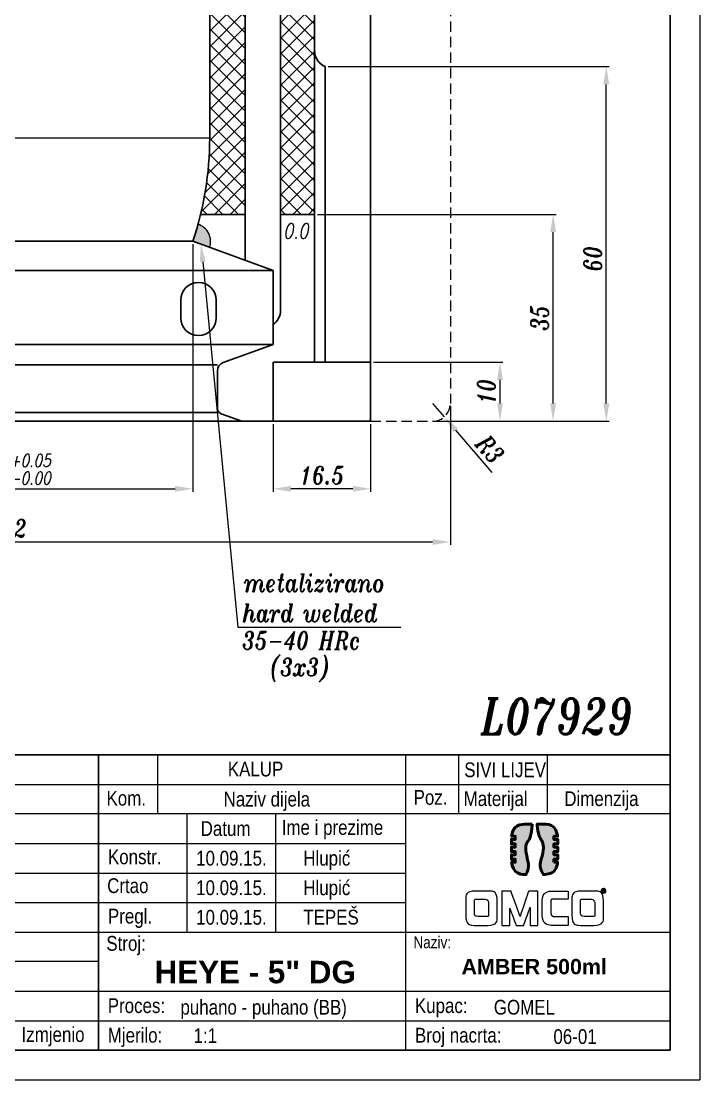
# Model space of a CAD drawing. Extents: x 11 to 1146, y -94 to 506.
# Drawn here: x 316.6 to 431.5, y -94.1 to 85 of the extents above; entities that cross this region are included whole.
import ezdxf
from ezdxf import colors
from ezdxf.entities.mleader import LeaderData, LeaderLine
from ezdxf.math import Vec2, Vec3

# ---------------------------------------------------------------- set-up
doc = ezdxf.new("R2010")
doc.units = 0
doc.header["$LTSCALE"] = 7
doc.header["$MEASUREMENT"] = 0
doc.linetypes.add('HIDDEN', pattern=[0.375, 0.25, -0.125])
doc.layers.get('0').update_dxf_attribs({"linetype": 'CONTINUOUS', "lineweight": 15})
for name, color, linetype, lineweight in [('2', 2, 'HIDDEN', 15), ('3', 3, 'CONTINUOUS', 30), ('4', 5, 'CONTINUOUS', 50), ('8', 252, 'CONTINUOUS', 15), ('ENGLISH', 252, 'CONTINUOUS', 18)]:
    doc.layers.add(name, color=color, linetype=linetype, lineweight=lineweight)
doc.styles.add('ITALICT', font='ITALICT.shx', dxfattribs={"width": 0.8, "height": 3})
doc.styles.get("Standard").update_dxf_attribs({"font": 'isocp.shx', "height": 3})
doc.styles.add('style2', font='swissc.ttf')
doc.dimstyles.get("Standard").update_dxf_attribs({"dimtxt": 3, "dimasz": 3, "dimexe": 0.5, "dimexo": 0.5, "dimgap": 0.8, "dimtad": 1, "dimdsep": 46, "dimtxsty": 'ITALICT', "dimcen": 0.09, "dimazin": 2, "dimtfac": 1, "dimtmove": 0, "dimatfit": 3, "dimfxl": 1, "dimtolj": 1, "dimtzin": 0, "dimarcsym": 0})

# ---------------------------------------------------------------- blocks, each defined once
blk = doc.blocks.new('*D32')
at = {"color": 0, "lineweight": -2, "transparency": 16777216}
for p, q in [((280.86, 47.27), (280.86, 5.38)), ((345.66, 47.27), (345.66, 5.38)), ((283.86, 5.88), (342.66, 5.88))]:
    blk.add_line(p, q, dxfattribs=at)
at = {"color": 0, "transparency": 16777216}
for points in [[(283.86, 6.38), (283.86, 5.38), (280.86, 5.88)], [(342.66, 6.38), (342.66, 5.38), (345.66, 5.88)]]:
    blk.add_solid(points, dxfattribs=at)
at = {"color": 0, "transparency": 16777216, "insert": (313.26, 9.16), "char_height": 3, "attachment_point": 5, "style": 'ITALICT'}
blk.add_mtext('\\A1;%%c64.8{}{\\H0.71x;\\C3;\\S+0.05^ -0.00;}', dxfattribs=at)
blk = doc.blocks.new('*D42')
at = {"color": 0, "lineweight": -2, "transparency": 16777216}
for p, q in [((368.58, 77.32), (416.16, 77.32)), ((415.66, 20.32), (415.66, 74.32)), ((386.76, 17.32), (416.16, 17.32))]:
    blk.add_line(p, q, dxfattribs=at)
at = {"color": 0, "transparency": 16777216}
for points in [[(415.16, 74.32), (416.16, 74.32), (415.66, 77.32)], [(415.16, 20.32), (416.16, 20.32), (415.66, 17.32)]]:
    blk.add_solid(points, dxfattribs=at)
at = {"color": 0, "transparency": 16777216, "insert": (413.36, 44.82), "char_height": 3, "attachment_point": 5, "rotation": 90, "style": 'ITALICT'}
blk.add_mtext('\\A1;60', dxfattribs=at)
blk = doc.blocks.new('*D57')
at = {"color": 0, "lineweight": -2, "transparency": 16777216}
for p, q in [((237.26, 19.82), (237.26, -3.62)), ((389.26, 19.82), (389.26, -3.62)), ((240.26, -3.12), (386.26, -3.12))]:
    blk.add_line(p, q, dxfattribs=at)
at = {"color": 0, "transparency": 16777216}
for points in [[(240.26, -2.62), (240.26, -3.62), (237.26, -3.12)], [(386.26, -2.62), (386.26, -3.62), (389.26, -3.12)]]:
    blk.add_solid(points, dxfattribs=at)
at = {"color": 0, "transparency": 16777216, "insert": (313.26, -0.82), "char_height": 3, "attachment_point": 5, "style": 'ITALICT'}
blk.add_mtext('\\A1;%%c152', dxfattribs=at)
blk = doc.blocks.new('*D83')
at = {"color": 0, "lineweight": -2, "transparency": 16777216}
for p, q in [((366.76, 52.32), (407.16, 52.32)), ((406.66, 20.32), (406.66, 49.32)), ((386.76, 17.32), (407.16, 17.32))]:
    blk.add_line(p, q, dxfattribs=at)
at = {"color": 0, "transparency": 16777216}
for points in [[(406.16, 49.32), (407.16, 49.32), (406.66, 52.32)], [(406.16, 20.32), (407.16, 20.32), (406.66, 17.32)]]:
    blk.add_solid(points, dxfattribs=at)
at = {"color": 0, "transparency": 16777216, "insert": (404.36, 34.82), "char_height": 3, "attachment_point": 5, "rotation": 90, "style": 'ITALICT'}
blk.add_mtext('\\A1;35', dxfattribs=at)
blk = doc.blocks.new('*D84')
at = {"color": 0, "lineweight": -2, "transparency": 16777216}
for p, q in [((386.26, 20.32), (388.22, 18.05)), ((396.32, 8.66), (390.18, 15.78))]:
    blk.add_line(p, q, dxfattribs=at)
at = {"color": 0, "transparency": 16777216}
blk.add_solid([(390.56, 16.1), (389.8, 15.45), (388.22, 18.05)], dxfattribs=at)
at = {"color": 0, "transparency": 16777216, "insert": (395.97, 12.59), "char_height": 3, "attachment_point": 5, "rotation": 310.8206, "style": 'ITALICT'}
blk.add_mtext('\\A1;R3', dxfattribs=at)
blk = doc.blocks.new('*D85')
at = {"color": 0, "lineweight": -2, "transparency": 16777216}
for p, q in [((359.26, 16.82), (359.26, 5.38)), ((375.76, 16.82), (375.76, 5.38)), ((372.76, 5.88), (362.26, 5.88))]:
    blk.add_line(p, q, dxfattribs=at)
at = {"color": 0, "transparency": 16777216}
for points in [[(362.26, 6.38), (362.26, 5.38), (359.26, 5.88)], [(372.76, 6.38), (372.76, 5.38), (375.76, 5.88)]]:
    blk.add_solid(points, dxfattribs=at)
at = {"color": 0, "transparency": 16777216, "insert": (367.51, 8.18), "char_height": 3, "attachment_point": 5, "style": 'ITALICT'}
blk.add_mtext('\\A1;16.5', dxfattribs=at)
blk = doc.blocks.new('*D86')
at = {"color": 0, "lineweight": -2, "transparency": 16777216}
for p, q in [((376.26, 27.32), (398.16, 27.32)), ((397.66, 24.32), (397.66, 20.32)), ((386.76, 17.32), (398.16, 17.32))]:
    blk.add_line(p, q, dxfattribs=at)
at = {"color": 0, "transparency": 16777216}
for points in [[(397.16, 24.32), (398.16, 24.32), (397.66, 27.32)], [(397.16, 20.32), (398.16, 20.32), (397.66, 17.32)]]:
    blk.add_solid(points, dxfattribs=at)
at = {"color": 0, "transparency": 16777216, "insert": (395.36, 22.32), "char_height": 3, "attachment_point": 5, "rotation": 90, "style": 'ITALICT'}
blk.add_mtext('\\A1;10', dxfattribs=at)

msp = doc.modelspace()

# ---------------------------------------------------------------- hatches: boundary and pattern name
h = msp.add_hatch(color=256)
h.dxf.hatch_style = 1
h.paths.add_polyline_path([(279.9819, 50.6381, 0.42993809), (278.037, 46.7422), (280.8561, 47.7683, -0.01360103)])
h.paths.add_polyline_path([(346.5302, 50.6381, -0.01360103), (345.6561, 47.7683), (348.4752, 46.7422, 0.42993809)])
at = {"layer": '4'}
h = msp.add_hatch(color=142, dxfattribs=at)
edge = h.paths.add_edge_path()
edge.add_spline(control_points=[(399.6271, -57.3266), (399.6271, -57.3266), (399.6271, -57.3266), (399.6271, -57.3266), (399.6271, -57.3266), (399.8498, -59.2961), (401.5897, -59.3975), (401.8468, -59.3975), (401.8468, -59.3975), (401.8468, -59.3975), (402.0398, -59.3975), (402.0398, -59.3975), (402.0398, -59.3975), (402.9534, -58.0838), (402.0332, -56.1691), (402.0332, -54.8003), (402.0332, -54.8003), (402.0332, -53.7254), (402.9796, -53.4377), (403.0833, -50.8583), (403.0833, -50.8583), (401.9914, -50.8583), (401.9914, -50.8583), (401.9914, -50.8583), (400.1482, -50.8583), (399.728, -52.28), (399.632, -52.9292)], knot_values=[0.8095238, 0.8095238, 0.8095238, 0.8095238, 0.80952381, 0.80952381, 0.80952381, 0.80952381, 0.85714286, 0.85714286, 0.85714286, 0.85714286, 0.9047619, 0.9047619, 0.9047619, 0.90476191, 0.95238095, 0.95238095, 0.95238095, 0.95238095, 1, 1, 1, 1.04761905, 1.04761905, 1.04761905, 1.04761905, 1.0952381, 1.0952381, 1.0952381, 1.0952381], degree=3, periodic=0)
edge.add_spline(control_points=[(399.632, -52.9292), (399.632, -52.9292), (400.257, -52.9292), (400.257, -52.9292)], knot_values=[0.0952381, 0.0952381, 0.0952381, 0.0952381, 0.14285714, 0.14285714, 0.14285714, 0.14285714], degree=3, periodic=0)
edge.add_spline(control_points=[(400.257, -52.9292), (400.257, -52.9292), (400.257, -52.9292), (400.257, -52.9292), (400.257, -52.9292), (400.257, -52.9292), (400.257, -53.4522), (400.257, -53.4522)], knot_values=[0.14285714, 0.14285714, 0.14285714, 0.14285714, 0.14285714, 0.14285714, 0.14285714, 0.14285714, 0.19047619, 0.19047619, 0.19047619, 0.19047619], degree=3, periodic=0)
edge.add_spline(control_points=[(400.257, -53.4522), (400.257, -53.4522), (400.257, -53.4522), (400.257, -53.4522), (400.257, -53.4522), (400.257, -53.4522), (399.6033, -53.4522), (399.6033, -53.4522)], knot_values=[0.19047619, 0.19047619, 0.19047619, 0.19047619, 0.19047619, 0.19047619, 0.19047619, 0.19047619, 0.23809523, 0.23809523, 0.23809523, 0.23809523], degree=3, periodic=0)
edge.add_spline(control_points=[(399.6033, -53.4522), (399.6033, -53.4522), (399.6033, -53.4522), (399.6033, -53.4522), (399.6033, -53.4522), (399.6033, -53.4522), (399.6033, -54.2207), (399.6033, -54.2207)], knot_values=[0.23809523, 0.23809523, 0.23809523, 0.23809523, 0.23809524, 0.23809524, 0.23809524, 0.23809524, 0.28571428, 0.28571428, 0.28571428, 0.28571428], degree=3, periodic=0)
edge.add_spline(control_points=[(399.6033, -54.2207), (399.6033, -54.2207), (399.6033, -54.2207), (399.6033, -54.2207), (399.6033, -54.2207), (399.6033, -54.2207), (400.257, -54.2207), (400.257, -54.2207)], knot_values=[0.28571428, 0.28571428, 0.28571428, 0.28571428, 0.28571429, 0.28571429, 0.28571429, 0.28571429, 0.33333333, 0.33333333, 0.33333333, 0.33333333], degree=3, periodic=0)
edge.add_spline(control_points=[(400.257, -54.2207), (400.257, -54.2207), (400.257, -54.2207), (400.257, -54.2207), (400.257, -54.2207), (400.257, -54.2207), (400.257, -54.7436), (400.257, -54.7436)], knot_values=[0.33333333, 0.33333333, 0.33333333, 0.33333333, 0.33333333, 0.33333333, 0.33333333, 0.33333333, 0.38095238, 0.38095238, 0.38095238, 0.38095238], degree=3, periodic=0)
edge.add_spline(control_points=[(400.257, -54.7436), (400.257, -54.7436), (400.257, -54.7436), (400.257, -54.7436), (400.257, -54.7436), (400.257, -54.7436), (399.6033, -54.7436), (399.6033, -54.7436)], knot_values=[0.38095238, 0.38095238, 0.38095238, 0.38095238, 0.38095238, 0.38095238, 0.38095238, 0.38095238, 0.42857143, 0.42857143, 0.42857143, 0.42857143], degree=3, periodic=0)
edge.add_spline(control_points=[(399.6033, -54.7436), (399.6033, -54.7436), (399.6033, -54.7436), (399.6033, -54.7436), (399.6033, -54.7436), (399.6033, -54.7436), (399.6033, -55.5121), (399.6033, -55.5121)], knot_values=[0.42857143, 0.42857143, 0.42857143, 0.42857143, 0.42857143, 0.42857143, 0.42857143, 0.42857143, 0.47619047, 0.47619047, 0.47619047, 0.47619047], degree=3, periodic=0)
edge.add_spline(control_points=[(399.6033, -55.5121), (399.6033, -55.5121), (399.6033, -55.5121), (399.6033, -55.5121), (399.6033, -55.5121), (399.6033, -55.5121), (400.257, -55.5121), (400.257, -55.5121)], knot_values=[0.47619047, 0.47619047, 0.47619047, 0.47619047, 0.47619048, 0.47619048, 0.47619048, 0.47619048, 0.52380952, 0.52380952, 0.52380952, 0.52380952], degree=3, periodic=0)
edge.add_spline(control_points=[(400.257, -55.5121), (400.257, -55.5121), (400.257, -55.5121), (400.257, -55.5121), (400.257, -55.5121), (400.257, -55.5121), (400.257, -56.0351), (400.257, -56.0351)], knot_values=[0.52380952, 0.52380952, 0.52380952, 0.52380952, 0.52380952, 0.52380952, 0.52380952, 0.52380952, 0.57142857, 0.57142857, 0.57142857, 0.57142857], degree=3, periodic=0)
edge.add_spline(control_points=[(400.257, -56.0351), (400.257, -56.0351), (400.257, -56.0351), (400.257, -56.0351), (400.257, -56.0351), (400.257, -56.0351), (399.6033, -56.0351), (399.6033, -56.0351)], knot_values=[0.57142857, 0.57142857, 0.57142857, 0.57142857, 0.57142857, 0.57142857, 0.57142857, 0.57142857, 0.61904761, 0.61904761, 0.61904761, 0.61904761], degree=3, periodic=0)
edge.add_spline(control_points=[(399.6033, -56.0351), (399.6033, -56.0351), (399.6033, -56.0351), (399.6033, -56.0351), (399.6033, -56.0351), (399.6033, -56.0351), (399.6033, -56.8036), (399.6033, -56.8036)], knot_values=[0.61904761, 0.61904761, 0.61904761, 0.61904761, 0.61904762, 0.61904762, 0.61904762, 0.61904762, 0.66666666, 0.66666666, 0.66666666, 0.66666666], degree=3, periodic=0)
edge.add_spline(control_points=[(399.6033, -56.8036), (399.6033, -56.8036), (399.6033, -56.8036), (399.6033, -56.8036), (399.6033, -56.8036), (399.6033, -56.8036), (400.257, -56.8036), (400.257, -56.8036)], knot_values=[0.66666666, 0.66666666, 0.66666666, 0.66666666, 0.66666667, 0.66666667, 0.66666667, 0.66666667, 0.71428571, 0.71428571, 0.71428571, 0.71428571], degree=3, periodic=0)
edge.add_spline(control_points=[(400.257, -56.8036), (400.257, -56.8036), (400.257, -56.8036), (400.257, -56.8036), (400.257, -56.8036), (400.257, -56.8036), (400.257, -57.3266), (400.257, -57.3266)], knot_values=[0.71428571, 0.71428571, 0.71428571, 0.71428571, 0.71428571, 0.71428571, 0.71428571, 0.71428572, 0.76190476, 0.76190476, 0.76190476, 0.76190476], degree=3, periodic=0)
edge.add_spline(control_points=[(400.257, -57.3266), (400.257, -57.3266), (400.257, -57.3266), (400.257, -57.3266), (400.257, -57.3266), (400.257, -57.3266), (399.6271, -57.3266), (399.6271, -57.3266)], knot_values=[0.76190476, 0.76190476, 0.76190476, 0.76190476, 0.76190476, 0.76190476, 0.76190476, 0.76190476, 0.8095238, 0.8095238, 0.8095238, 0.8095238], degree=3, periodic=0)
h = msp.add_hatch(color=253, dxfattribs=at)
edge = h.paths.add_edge_path()
edge.add_spline(control_points=[(406.7946, -55.5121), (406.7946, -55.5121), (406.7946, -55.5121), (406.7946, -55.5121), (406.7946, -55.5121), (406.7946, -55.5121), (407.4483, -55.5121), (407.4483, -55.5121)], knot_values=[0.23809524, 0.23809524, 0.23809524, 0.23809524, 0.23809524, 0.23809524, 0.23809524, 0.23809524, 0.28571428, 0.28571428, 0.28571428, 0.28571428], degree=3, periodic=0)
edge.add_spline(control_points=[(407.4483, -55.5121), (407.4483, -55.5121), (407.4483, -55.5121), (407.4483, -55.5121), (407.4483, -55.5121), (407.4483, -55.5121), (407.4483, -54.7436), (407.4483, -54.7436)], knot_values=[0.28571428, 0.28571428, 0.28571428, 0.28571428, 0.28571429, 0.28571429, 0.28571429, 0.28571429, 0.33333333, 0.33333333, 0.33333333, 0.33333333], degree=3, periodic=0)
edge.add_spline(control_points=[(407.4483, -54.7436), (407.4483, -54.7436), (407.4483, -54.7436), (407.4483, -54.7436), (407.4483, -54.7436), (407.4483, -54.7436), (406.7946, -54.7436), (406.7946, -54.7436)], knot_values=[0.33333333, 0.33333333, 0.33333333, 0.33333333, 0.33333333, 0.33333333, 0.33333333, 0.33333333, 0.38095237, 0.38095237, 0.38095237, 0.38095237], degree=3, periodic=0)
edge.add_spline(control_points=[(406.7946, -54.7436), (406.7946, -54.7436), (406.7946, -54.7436), (406.7946, -54.7436), (406.7946, -54.7436), (406.7946, -54.7436), (406.7946, -54.2207), (406.7946, -54.2207)], knot_values=[0.38095237, 0.38095237, 0.38095237, 0.38095237, 0.38095238, 0.38095238, 0.38095238, 0.38095238, 0.42857143, 0.42857143, 0.42857143, 0.42857143], degree=3, periodic=0)
edge.add_spline(control_points=[(406.7946, -54.2207), (406.7946, -54.2207), (406.7946, -54.2207), (406.7946, -54.2207), (406.7946, -54.2207), (406.7946, -54.2207), (407.4483, -54.2207), (407.4483, -54.2207)], knot_values=[0.42857143, 0.42857143, 0.42857143, 0.42857143, 0.42857143, 0.42857143, 0.42857143, 0.42857143, 0.47619047, 0.47619047, 0.47619047, 0.47619047], degree=3, periodic=0)
edge.add_spline(control_points=[(407.4483, -54.2207), (407.4483, -54.2207), (407.4483, -54.2207), (407.4483, -54.2207), (407.4483, -54.2207), (407.4483, -54.2207), (407.4483, -53.4522), (407.4483, -53.4522)], knot_values=[0.47619047, 0.47619047, 0.47619047, 0.47619047, 0.47619048, 0.47619048, 0.47619048, 0.47619048, 0.52380952, 0.52380952, 0.52380952, 0.52380952], degree=3, periodic=0)
edge.add_spline(control_points=[(407.4483, -53.4522), (407.4483, -53.4522), (407.4483, -53.4522), (407.4483, -53.4522), (407.4483, -53.4522), (407.4483, -53.4522), (406.7946, -53.4522), (406.7946, -53.4522)], knot_values=[0.52380952, 0.52380952, 0.52380952, 0.52380952, 0.52380952, 0.52380952, 0.52380952, 0.52380952, 0.57142857, 0.57142857, 0.57142857, 0.57142857], degree=3, periodic=0)
edge.add_spline(control_points=[(406.7946, -53.4522), (406.7946, -53.4522), (406.7946, -53.4522), (406.7946, -53.4522), (406.7946, -53.4522), (406.7946, -53.4522), (406.7946, -52.9292), (406.7946, -52.9292)], knot_values=[0.57142857, 0.57142857, 0.57142857, 0.57142857, 0.57142857, 0.57142857, 0.57142857, 0.57142857, 0.61904761, 0.61904761, 0.61904761, 0.61904761], degree=3, periodic=0)
edge.add_spline(control_points=[(406.7946, -52.9292), (406.7946, -52.9292), (406.7946, -52.9292), (406.7946, -52.9292), (406.7946, -52.9292), (406.7946, -52.9292), (407.4226, -52.9292), (407.4226, -52.9292)], knot_values=[0.61904761, 0.61904761, 0.61904761, 0.61904761, 0.61904762, 0.61904762, 0.61904762, 0.61904762, 0.66666666, 0.66666666, 0.66666666, 0.66666666], degree=3, periodic=0)
edge.add_spline(control_points=[(407.4226, -52.9292), (407.4226, -52.9292), (407.4226, -52.9292), (407.4226, -52.9292), (407.4226, -52.9292), (407.1927, -50.9726), (405.4614, -50.8583), (405.2048, -50.8583), (405.2048, -50.8583), (405.2048, -50.8583), (403.968, -50.8583), (403.968, -50.8583)], knot_values=[0.66666666, 0.66666666, 0.66666666, 0.66666666, 0.66666667, 0.66666667, 0.66666667, 0.66666667, 0.71428571, 0.71428571, 0.71428571, 0.71428572, 0.76190476, 0.76190476, 0.76190476, 0.76190476], degree=3, periodic=0)
edge.add_spline(control_points=[(403.968, -50.8583), (403.968, -50.8583), (403.968, -50.8583), (403.968, -50.8583), (403.968, -50.8583), (404.0718, -53.4377), (405.0187, -53.7254), (405.0187, -54.8003), (405.0187, -54.8003), (405.0187, -56.1691), (404.0982, -58.0838), (405.0118, -59.3975), (405.0118, -59.3975), (405.0118, -59.3975), (405.0745, -59.3975), (405.0745, -59.3975), (405.0745, -59.3975), (406.9177, -59.3975), (407.3294, -57.9758), (407.4214, -57.3266)], knot_values=[0.76190476, 0.76190476, 0.76190476, 0.76190476, 0.76190476, 0.76190476, 0.76190476, 0.76190476, 0.80952381, 0.80952381, 0.80952381, 0.80952381, 0.85714286, 0.85714286, 0.85714286, 0.85714286, 0.9047619, 0.9047619, 0.9047619, 0.90476191, 0.95238095, 0.95238095, 0.95238095, 0.95238095], degree=3, periodic=0)
edge.add_spline(control_points=[(407.4214, -57.3266), (407.4214, -57.3266), (406.7946, -57.3266), (406.7946, -57.3266), (406.7946, -57.3266), (406.7946, -56.8036), (406.7946, -56.8036)], knot_values=[0.95238095, 0.95238095, 0.95238095, 0.95238095, 1, 1, 1, 1.04761905, 1.04761905, 1.04761905, 1.04761905], degree=3, periodic=0)
edge.add_spline(control_points=[(406.7946, -56.8036), (406.7946, -56.8036), (406.7946, -56.8036), (406.7946, -56.8036), (406.7946, -56.8036), (406.7946, -56.8036), (407.4483, -56.8036), (407.4483, -56.8036)], knot_values=[0.04761905, 0.04761905, 0.04761905, 0.04761905, 0.04761905, 0.04761905, 0.04761905, 0.04761905, 0.09523809, 0.09523809, 0.09523809, 0.09523809], degree=3, periodic=0)
edge.add_spline(control_points=[(407.4483, -56.8036), (407.4483, -56.8036), (407.4483, -56.8036), (407.4483, -56.8036), (407.4483, -56.8036), (407.4483, -56.8036), (407.4483, -56.0351), (407.4483, -56.0351)], knot_values=[0.09523809, 0.09523809, 0.09523809, 0.09523809, 0.0952381, 0.0952381, 0.0952381, 0.0952381, 0.14285714, 0.14285714, 0.14285714, 0.14285714], degree=3, periodic=0)
edge.add_spline(control_points=[(407.4483, -56.0351), (407.4483, -56.0351), (407.4483, -56.0351), (407.4483, -56.0351), (407.4483, -56.0351), (407.4483, -56.0351), (406.7946, -56.0351), (406.7946, -56.0351)], knot_values=[0.14285714, 0.14285714, 0.14285714, 0.14285714, 0.14285714, 0.14285714, 0.14285714, 0.14285714, 0.19047619, 0.19047619, 0.19047619, 0.19047619], degree=3, periodic=0)
edge.add_spline(control_points=[(406.7946, -56.0351), (406.7946, -56.0351), (406.7946, -56.0351), (406.7946, -56.0351), (406.7946, -56.0351), (406.7946, -56.0351), (406.7946, -55.5121), (406.7946, -55.5121)], knot_values=[0.19047619, 0.19047619, 0.19047619, 0.19047619, 0.19047619, 0.19047619, 0.19047619, 0.19047619, 0.23809524, 0.23809524, 0.23809524, 0.23809524], degree=3, periodic=0)
at = {"layer": '8'}
h = msp.add_hatch(dxfattribs=at)
h.set_pattern_fill('ANSI37', color=256, scale=15)
h.paths.add_polyline_path([(334.6114, 254.4683), (328.5733, 254.4683), (333.5061, 210.7683, 0.11547977), (335.0363, 206.4744), (344.2837, 192.1194, -0.14405552), (348.5061, 177.7683), (348.5061, 65.2683, -0.05932292), (346.9642, 52.3183), (354.5061, 52.3183), (354.5061, 177.7683, 0.14405552), (349.3277, 195.3688), (340.0803, 209.7237, -0.11547977), (339.4682, 211.4413)])
h.paths.add_polyline_path([(366.2561, 254.4683), (340.6495, 254.4683), (345.3778, 212.5795), (354.3717, 198.6181, -0.14405552), (360.5061, 177.7683), (360.5061, 52.3183), (366.2561, 52.3183)])
h.paths.add_polyline_path([(353.714, 128.1071), (353.714, 138.2143), (349.964, 138.2143), (349.964, 128.1071)], flags=24)
h.paths.add_polyline_path([(351.6928, 138.0666), (351.6928, 145.4083), (349.0678, 145.4083), (349.0678, 138.0666)], flags=24)
h.paths.add_polyline_path([(363.5076, 138.0666), (363.5076, 145.4083), (360.8826, 145.4083), (360.8826, 138.0666)], flags=24)
h.paths.add_polyline_path([(365.2672, 127.7311), (365.2672, 137.8382), (361.5172, 137.8382), (361.5172, 127.7311)], flags=24)

# ---------------------------------------------------------------- linework, layer by layer
for p, q in [((431.4997, 506.465), (431.4997, -94.1371)), ((339.6579, -39.1371), (339.6579, -49.1371)), ((381.6579, -39.1371), (381.6579, -89.1371)), ((390.6579, -39.1371), (390.6579, -49.1371)), ((405.6579, -39.1371), (405.6579, -49.1371)), ((212.8161, -44.1371), (426.4997, -44.1371)), ((426.4997, -49.1371), (212.8161, -49.1371)), ((344.6579, -49.1371), (344.6579, -69.1371)), ((359.6579, -49.1371), (359.6579, -69.1371)), ((212.8161, -54.1371), (381.6579, -54.1371)), ((212.8161, -59.1371), (381.6579, -59.1371)), ((212.8161, -64.1371), (381.6579, -64.1371)), ((212.8161, -69.1371), (426.4997, -69.1371)), ((329.6579, -74.1371), (212.8161, -74.1371)), ((212.8161, -79.1371), (426.4997, -79.1371)), ((212.8161, -84.1371), (426.4997, -84.1371)), ((11.4997, -94.1371), (431.4997, -94.1371))]:
    msp.add_line(p, q)
msp.add_arc((345.6561, 47.7683), 3, 339.99998, 73.058825)
for points, knots in [([(395.5926, -67.9977), (395.5926, -67.9977), (393.395, -67.9977), (393.395, -67.9977), (393.395, -67.9977), (393.2078, -67.9977), (391.8675, -67.9191), (391.8675, -66.2929), (391.8675, -66.2929), (391.8675, -66.2929), (391.8675, -63.8095), (391.8675, -63.8095), (391.8675, -63.8095), (391.8675, -63.8095), (391.8675, -62.1834), (393.4934, -62.1834), (393.4934, -62.1834), (393.4934, -62.1834), (395.6813, -62.1834), (395.6813, -62.1834), (395.6813, -62.1834), (395.8685, -62.1834), (397.2088, -62.2722), (397.2088, -63.8982), (397.2088, -63.8982), (397.2088, -63.8982), (397.2088, -66.3717), (397.2088, -66.3717), (397.2088, -66.3717), (397.2088, -66.3717), (397.2187, -67.9977), (395.5926, -67.9977)], [0, 0, 0, 0, 0.125, 0.125, 0.125, 0.1875, 0.25, 0.25, 0.25, 0.3125, 0.375, 0.375, 0.375, 0.4375, 0.5, 0.5, 0.5, 0.5625, 0.625, 0.625, 0.625, 0.6875, 0.75, 0.75, 0.75, 0.8125, 0.875, 0.875, 0.875, 0.9375, 1, 1, 1, 1]), ([(402.7472, -67.9977), (402.7472, -67.9977), (402.7472, -64.9526), (402.7472, -64.9526), (402.7472, -64.9526), (402.7472, -64.9526), (401.6829, -67.9977), (401.6829, -67.9977), (401.6829, -67.9977), (401.6829, -67.9977), (400.4017, -67.9977), (400.4017, -67.9977), (400.4017, -67.9977), (400.4017, -67.9977), (399.3178, -65.0904), (399.3178, -65.0904), (399.3178, -65.0904), (399.3178, -65.0904), (399.3178, -67.9977), (399.3178, -67.9977), (399.3178, -67.9977), (399.3178, -67.9977), (397.9478, -67.9977), (397.9478, -67.9977), (397.9478, -67.9977), (397.9478, -67.9977), (397.9478, -62.1834), (397.9478, -62.1834), (397.9478, -62.1834), (397.9478, -62.1834), (399.5344, -62.1834), (399.5344, -62.1834), (399.5344, -62.1834), (399.5344, -62.1834), (401.0619, -66.4704), (401.0619, -66.4704), (401.0619, -66.4704), (401.0619, -66.4704), (402.5205, -62.1834), (402.5205, -62.1834), (402.5205, -62.1834), (402.5205, -62.1834), (404.0778, -62.1834), (404.0778, -62.1834), (404.0778, -62.1834), (404.0778, -62.1834), (404.0778, -67.9977), (404.0778, -67.9977), (404.0778, -67.9977), (404.0778, -67.9977), (402.7472, -67.9977), (402.7472, -67.9977)], [0, 0, 0, 0, 0.07692308, 0.07692308, 0.07692308, 0.11538462, 0.15384615, 0.15384615, 0.15384615, 0.19230769, 0.23076923, 0.23076923, 0.23076923, 0.26923077, 0.30769231, 0.30769231, 0.30769231, 0.34615385, 0.38461538, 0.38461538, 0.38461538, 0.42307692, 0.46153846, 0.46153846, 0.46153846, 0.5, 0.53846154, 0.53846154, 0.53846154, 0.57692308, 0.61538462, 0.61538462, 0.61538462, 0.65384615, 0.69230769, 0.69230769, 0.69230769, 0.73076923, 0.76923077, 0.76923077, 0.76923077, 0.80769231, 0.84615385, 0.84615385, 0.84615385, 0.88461538, 0.92307692, 0.92307692, 0.92307692, 0.96153846, 1, 1, 1, 1]), ([(409.2024, -66.5197), (409.2024, -66.5197), (406.8665, -66.5197), (406.8665, -66.5197), (406.8665, -66.5197), (406.2948, -66.5197), (406.2948, -65.8592), (406.2948, -65.8592), (406.2948, -65.8592), (406.2948, -65.8592), (406.2948, -63.7602), (406.2948, -63.7602), (406.2948, -63.7602), (406.2948, -63.573), (406.4822, -63.5632), (406.4822, -63.5632), (406.4822, -63.5632), (406.4822, -63.5632), (409.2024, -63.5632), (409.2024, -63.5632), (409.2024, -63.5632), (409.2024, -63.5632), (409.2024, -62.1834), (409.2024, -62.1834), (409.2024, -62.1834), (409.2024, -62.1834), (406.4429, -62.1834), (406.4429, -62.1834), (406.4429, -62.1834), (404.8168, -62.1834), (404.8168, -63.8095), (404.8168, -63.8095), (404.8168, -63.8095), (404.8168, -63.8095), (404.8168, -66.2929), (404.8168, -66.2929), (404.8168, -66.2929), (404.8168, -67.9191), (406.157, -67.9977), (406.3442, -67.9977), (406.3442, -67.9977), (406.3442, -67.9977), (409.2024, -67.9977), (409.2024, -67.9977), (409.2024, -67.9977), (409.2024, -67.9977), (409.2024, -66.5197), (409.2024, -66.5197)], [0, 0, 0, 0, 0.08333333, 0.08333333, 0.08333333, 0.125, 0.16666667, 0.16666667, 0.16666667, 0.20833333, 0.25, 0.25, 0.25, 0.29166667, 0.33333333, 0.33333333, 0.33333333, 0.375, 0.41666667, 0.41666667, 0.41666667, 0.45833333, 0.5, 0.5, 0.5, 0.54166667, 0.58333333, 0.58333333, 0.58333333, 0.625, 0.66666667, 0.66666667, 0.66666667, 0.70833333, 0.75, 0.75, 0.75, 0.79166667, 0.83333333, 0.83333333, 0.83333333, 0.875, 0.91666667, 0.91666667, 0.91666667, 0.95833333, 1, 1, 1, 1]), ([(413.5678, -67.9977), (413.5678, -67.9977), (411.3702, -67.9977), (411.3702, -67.9977), (411.3702, -67.9977), (411.183, -67.9977), (409.8429, -67.9191), (409.8429, -66.2929), (409.8429, -66.2929), (409.8429, -66.2929), (409.843, -63.8095), (409.843, -63.8095), (409.843, -63.8095), (409.843, -63.8095), (409.8429, -62.1834), (411.4688, -62.1834), (411.4688, -62.1834), (411.4688, -62.1834), (413.6567, -62.1834), (413.6567, -62.1834), (413.6567, -62.1834), (413.8438, -62.1834), (415.1841, -62.2722), (415.1841, -63.8982), (415.1841, -63.8982), (415.1841, -63.8982), (415.1841, -66.3717), (415.1841, -66.3717), (415.1841, -66.3717), (415.1841, -66.3717), (415.1939, -67.9977), (413.5678, -67.9977)], [0, 0, 0, 0, 0.125, 0.125, 0.125, 0.1875, 0.25, 0.25, 0.25, 0.3125, 0.375, 0.375, 0.375, 0.4375, 0.5, 0.5, 0.5, 0.5625, 0.625, 0.625, 0.625, 0.6875, 0.75, 0.75, 0.75, 0.8125, 0.875, 0.875, 0.875, 0.9375, 1, 1, 1, 1]), ([(415.2073, -62.5524), (414.9908, -62.5524), (414.8151, -62.3765), (414.8151, -62.1602), (414.8151, -62.1602), (414.8151, -61.9438), (414.9908, -61.768), (415.2073, -61.768), (415.2073, -61.768), (415.4238, -61.768), (415.5996, -61.9438), (415.5996, -62.1602), (415.5996, -62.1602), (415.5996, -62.3765), (415.4238, -62.5524), (415.2073, -62.5524)], [0, 0, 0, 0, 0.25, 0.25, 0.25, 0.375, 0.5, 0.5, 0.5, 0.625, 0.75, 0.75, 0.75, 0.875, 1, 1, 1, 1]), ([(415.2073, -61.8544), (415.0396, -61.8544), (414.9016, -61.9924), (414.9016, -62.1602), (414.9016, -62.1602), (414.9016, -62.3279), (415.0396, -62.4657), (415.2073, -62.4657), (415.2073, -62.4657), (415.3751, -62.4657), (415.5131, -62.3279), (415.5131, -62.1602), (415.5131, -62.1602), (415.5131, -61.9924), (415.3751, -61.8544), (415.2073, -61.8544)], [0, 0, 0, 0, 0.25, 0.25, 0.25, 0.375, 0.5, 0.5, 0.5, 0.625, 0.75, 0.75, 0.75, 0.875, 1, 1, 1, 1]), ([(415.2965, -62.2277), (415.2965, -62.2277), (415.3778, -62.352), (415.3778, -62.352), (415.3778, -62.352), (415.3778, -62.352), (415.2695, -62.352), (415.2695, -62.352), (415.2695, -62.352), (415.2695, -62.352), (415.202, -62.2413), (415.202, -62.2413), (415.202, -62.2413), (415.202, -62.2413), (415.1585, -62.2413), (415.1585, -62.2413), (415.1585, -62.2413), (415.1585, -62.2413), (415.1585, -62.352), (415.1585, -62.352), (415.1585, -62.352), (415.1585, -62.352), (415.0612, -62.352), (415.0612, -62.352), (415.0612, -62.352), (415.0612, -62.352), (415.0612, -61.9546), (415.0612, -61.9546), (415.0612, -61.9546), (415.0612, -61.9546), (415.2344, -61.9546), (415.2344, -61.9546), (415.2344, -61.9546), (415.2668, -61.9546), (415.3859, -61.9546), (415.3859, -62.0978), (415.3859, -62.0978), (415.3859, -62.1735), (415.34, -62.2113), (415.2965, -62.2277)], [0, 0, 0, 0, 0.1, 0.1, 0.1, 0.15, 0.2, 0.2, 0.2, 0.25, 0.3, 0.3, 0.3, 0.35, 0.4, 0.4, 0.4, 0.45, 0.5, 0.5, 0.5, 0.55, 0.6, 0.6, 0.6, 0.65, 0.7, 0.7, 0.7, 0.75, 0.8, 0.8, 0.8, 0.85, 0.9, 0.9, 0.9, 0.95, 1, 1, 1, 1]), ([(415.21, -62.0383), (415.21, -62.0383), (415.1585, -62.0383), (415.1585, -62.0383), (415.1585, -62.0383), (415.1585, -62.0383), (415.1585, -62.1627), (415.1585, -62.1627), (415.1585, -62.1627), (415.1585, -62.1627), (415.21, -62.1627), (415.21, -62.1627), (415.21, -62.1627), (415.2614, -62.1627), (415.283, -62.1438), (415.283, -62.0978), (415.283, -62.0978), (415.283, -62.0519), (415.2614, -62.0383), (415.21, -62.0383)], [0, 0, 0, 0, 0.2, 0.2, 0.2, 0.3, 0.4, 0.4, 0.4, 0.5, 0.6, 0.6, 0.6, 0.7, 0.8, 0.8, 0.8, 0.9, 1, 1, 1, 1]), ([(395.7305, -64.2332), (395.7305, -64.2332), (395.7305, -63.5632), (395.159, -63.5632), (395.159, -63.5632), (395.159, -63.5632), (393.533, -63.5632), (393.533, -63.5632), (393.533, -63.5632), (393.533, -63.5632), (393.3457, -63.573), (393.3457, -63.7602), (393.3457, -63.7602), (393.3457, -63.7602), (393.3457, -65.8592), (393.3457, -65.8592), (393.3457, -65.8592), (393.3457, -65.8592), (393.3457, -66.5197), (393.9173, -66.5197), (393.9173, -66.5197), (393.9173, -66.5197), (395.5433, -66.5197), (395.5433, -66.5197), (395.5433, -66.5197), (395.5433, -66.5197), (395.7305, -66.5197), (395.7305, -66.3324), (395.7305, -66.3324), (395.7305, -66.3324), (395.7305, -64.2332), (395.7305, -64.2332)], [0, 0, 0, 0, 0.125, 0.125, 0.125, 0.1875, 0.25, 0.25, 0.25, 0.3125, 0.375, 0.375, 0.375, 0.4375, 0.5, 0.5, 0.5, 0.5625, 0.625, 0.625, 0.625, 0.6875, 0.75, 0.75, 0.75, 0.8125, 0.875, 0.875, 0.875, 0.9375, 1, 1, 1, 1]), ([(413.7058, -64.2332), (413.7058, -64.2332), (413.7058, -63.5632), (413.1342, -63.5632), (413.1342, -63.5632), (413.1342, -63.5632), (411.5083, -63.5632), (411.5083, -63.5632), (411.5083, -63.5632), (411.5083, -63.5632), (411.3209, -63.573), (411.3209, -63.7602), (411.3209, -63.7602), (411.3209, -63.7602), (411.3209, -65.8592), (411.3209, -65.8592), (411.3209, -65.8592), (411.3209, -65.8592), (411.3209, -66.5197), (411.8926, -66.5197), (411.8926, -66.5197), (411.8926, -66.5197), (413.5186, -66.5197), (413.5186, -66.5197), (413.5186, -66.5197), (413.5186, -66.5197), (413.7058, -66.5197), (413.7058, -66.3324), (413.7058, -66.3324), (413.7058, -66.3324), (413.7058, -64.2332), (413.7058, -64.2332)], [0, 0, 0, 0, 0.125, 0.125, 0.125, 0.1875, 0.25, 0.25, 0.25, 0.3125, 0.375, 0.375, 0.375, 0.4375, 0.5, 0.5, 0.5, 0.5625, 0.625, 0.625, 0.625, 0.6875, 0.75, 0.75, 0.75, 0.8125, 0.875, 0.875, 0.875, 0.9375, 1, 1, 1, 1])]:
    msp.add_open_spline(points, degree=3, knots=knots)
at = {"layer": '2'}
for p, q in [((389.2561, 184.7183), (389.2561, 20.3183)), ((375.7561, 17.3183), (386.2561, 17.3183))]:
    msp.add_line(p, q, dxfattribs=at)
msp.add_arc((386.2561, 20.3183), 3, 270, 0, dxfattribs=at)
at = {"layer": '3'}
for p, q in [((426.4997, 501.465), (426.4997, -89.1371)), ((366.2561, 279.4683), (366.2561, 27.3183)), ((375.7561, 279.4683), (375.7561, 17.3183)), ((348.5061, 177.7683), (348.5061, 65.2683)), ((354.5061, 177.7683), (354.5061, 44.5471)), ((360.5061, 177.7683), (360.5061, 36.1051)), ((368.0759, 77.3183), (368.0759, 27.3183)), ((346.9642, 52.3183), (354.5061, 52.3183)), ((360.5061, 52.3183), (366.2561, 52.3183)), ((313.2561, 47.7683), (345.6561, 47.7683)), ((345.6561, 47.7683), (359.2561, 42.8183)), ((313.2561, 42.8183), (359.2561, 42.8183)), ((359.2561, 42.8183), (359.2561, 30.3178)), ((343.6086, 37.8183), (343.6086, 34.8183)), ((349.6086, 37.8183), (349.6086, 34.8183)), ((359.2561, 30.3178), (313.2561, 30.3178)), ((350.793, 27.2375), (359.2561, 30.3178)), ((313.2561, 26.8783), (349.8061, 26.8783)), ((359.2561, 27.3183), (375.7561, 27.3183)), ((359.2561, 27.3183), (359.2561, 17.3183)), ((349.8061, 25.8279), (349.8061, 19.5185)), ((349.8061, 18.8183), (313.2561, 18.8183)), ((350.4641, 18.5788), (353.9273, 17.3183)), ((313.2561, 17.3183), (375.7561, 17.3183)), ((212.8161, -39.1371), (426.4997, -39.1371)), ((329.6579, -39.1371), (329.6579, -89.1371)), ((426.4997, -39.1371), (426.4997, -89.1371)), ((31.4997, -89.1371), (426.4997, -89.1371)), ((212.8161, -89.1371), (426.4997, -89.1371))]:
    msp.add_line(p, q, dxfattribs=at)
for centre, radius, start, end in [((369.2561, 80.0764), 3, 180, 246.83487), ((293.353, 65.2683), 55.1531, 341.500357, 0), ((346.6086, 37.8183), 3, 0, 180), ((357.5061, 36.1051), 3, 305.685335, 0), ((346.6086, 34.8183), 3, 180, 0), ((351.3061, 25.8279), 1.5, 110, 180), ((350.8061, 19.5185), 1, 180, 250)]:
    msp.add_arc(centre, radius, start, end, dxfattribs=at)
at = {"layer": '4', "color": 142}
msp.add_open_spline([(403.0833, -50.8583), (403.0833, -50.8583), (401.9914, -50.8583), (401.9914, -50.8583), (401.9914, -50.8583), (400.1482, -50.8583), (399.728, -52.28), (399.632, -52.9292), (399.632, -52.9292), (399.632, -52.9292), (400.257, -52.9292), (400.257, -52.9292), (400.257, -52.9292), (400.257, -52.9292), (400.257, -53.4522), (400.257, -53.4522), (400.257, -53.4522), (400.257, -53.4522), (399.6033, -53.4522), (399.6033, -53.4522), (399.6033, -53.4522), (399.6033, -53.4522), (399.6033, -54.2207), (399.6033, -54.2207), (399.6033, -54.2207), (399.6033, -54.2207), (400.257, -54.2207), (400.257, -54.2207), (400.257, -54.2207), (400.257, -54.2207), (400.257, -54.7436), (400.257, -54.7436), (400.257, -54.7436), (400.257, -54.7436), (399.6033, -54.7436), (399.6033, -54.7436), (399.6033, -54.7436), (399.6033, -54.7436), (399.6033, -55.5121), (399.6033, -55.5121), (399.6033, -55.5121), (399.6033, -55.5121), (400.257, -55.5121), (400.257, -55.5121), (400.257, -55.5121), (400.257, -55.5121), (400.257, -56.0351), (400.257, -56.0351), (400.257, -56.0351), (400.257, -56.0351), (399.6033, -56.0351), (399.6033, -56.0351), (399.6033, -56.0351), (399.6033, -56.0351), (399.6033, -56.8036), (399.6033, -56.8036), (399.6033, -56.8036), (399.6033, -56.8036), (400.257, -56.8036), (400.257, -56.8036), (400.257, -56.8036), (400.257, -56.8036), (400.257, -57.3266), (400.257, -57.3266), (400.257, -57.3266), (400.257, -57.3266), (399.6271, -57.3266), (399.6271, -57.3266), (399.6271, -57.3266), (399.8498, -59.2961), (401.5897, -59.3975), (401.8468, -59.3975), (401.8468, -59.3975), (401.8468, -59.3975), (402.0398, -59.3975), (402.0398, -59.3975), (402.0398, -59.3975), (402.9534, -58.0838), (402.0332, -56.1691), (402.0332, -54.8003), (402.0332, -54.8003), (402.0332, -53.7254), (402.9796, -53.4377), (403.0833, -50.8583)], degree=3, knots=[0, 0, 0, 0, 0.04761905, 0.04761905, 0.04761905, 0.07142857, 0.0952381, 0.0952381, 0.0952381, 0.11904762, 0.14285714, 0.14285714, 0.14285714, 0.16666667, 0.19047619, 0.19047619, 0.19047619, 0.21428571, 0.23809524, 0.23809524, 0.23809524, 0.26190476, 0.28571429, 0.28571429, 0.28571429, 0.30952381, 0.33333333, 0.33333333, 0.33333333, 0.35714286, 0.38095238, 0.38095238, 0.38095238, 0.4047619, 0.42857143, 0.42857143, 0.42857143, 0.45238095, 0.47619048, 0.47619048, 0.47619048, 0.5, 0.52380952, 0.52380952, 0.52380952, 0.54761905, 0.57142857, 0.57142857, 0.57142857, 0.5952381, 0.61904762, 0.61904762, 0.61904762, 0.64285714, 0.66666667, 0.66666667, 0.66666667, 0.69047619, 0.71428571, 0.71428571, 0.71428571, 0.73809524, 0.76190476, 0.76190476, 0.76190476, 0.78571429, 0.80952381, 0.80952381, 0.80952381, 0.83333333, 0.85714286, 0.85714286, 0.85714286, 0.88095238, 0.9047619, 0.9047619, 0.9047619, 0.92857143, 0.95238095, 0.95238095, 0.95238095, 0.97619048, 1, 1, 1, 1], dxfattribs=at)
at = {"layer": '4', "color": 253}
msp.add_open_spline([(406.7946, -57.3266), (406.7946, -57.3266), (406.7946, -56.8036), (406.7946, -56.8036), (406.7946, -56.8036), (406.7946, -56.8036), (407.4483, -56.8036), (407.4483, -56.8036), (407.4483, -56.8036), (407.4483, -56.8036), (407.4483, -56.0351), (407.4483, -56.0351), (407.4483, -56.0351), (407.4483, -56.0351), (406.7946, -56.0351), (406.7946, -56.0351), (406.7946, -56.0351), (406.7946, -56.0351), (406.7946, -55.5121), (406.7946, -55.5121), (406.7946, -55.5121), (406.7946, -55.5121), (407.4483, -55.5121), (407.4483, -55.5121), (407.4483, -55.5121), (407.4483, -55.5121), (407.4483, -54.7436), (407.4483, -54.7436), (407.4483, -54.7436), (407.4483, -54.7436), (406.7946, -54.7436), (406.7946, -54.7436), (406.7946, -54.7436), (406.7946, -54.7436), (406.7946, -54.2207), (406.7946, -54.2207), (406.7946, -54.2207), (406.7946, -54.2207), (407.4483, -54.2207), (407.4483, -54.2207), (407.4483, -54.2207), (407.4483, -54.2207), (407.4483, -53.4522), (407.4483, -53.4522), (407.4483, -53.4522), (407.4483, -53.4522), (406.7946, -53.4522), (406.7946, -53.4522), (406.7946, -53.4522), (406.7946, -53.4522), (406.7946, -52.9292), (406.7946, -52.9292), (406.7946, -52.9292), (406.7946, -52.9292), (407.4226, -52.9292), (407.4226, -52.9292), (407.4226, -52.9292), (407.1927, -50.9726), (405.4614, -50.8583), (405.2048, -50.8583), (405.2048, -50.8583), (405.2048, -50.8583), (403.968, -50.8583), (403.968, -50.8583), (403.968, -50.8583), (404.0718, -53.4377), (405.0187, -53.7254), (405.0187, -54.8003), (405.0187, -54.8003), (405.0187, -56.1691), (404.0982, -58.0838), (405.0118, -59.3975), (405.0118, -59.3975), (405.0118, -59.3975), (405.0745, -59.3975), (405.0745, -59.3975), (405.0745, -59.3975), (406.9177, -59.3975), (407.3294, -57.9758), (407.4214, -57.3266), (407.4214, -57.3266), (407.4214, -57.3266), (406.7946, -57.3266), (406.7946, -57.3266)], degree=3, knots=[0, 0, 0, 0, 0.04761905, 0.04761905, 0.04761905, 0.07142857, 0.0952381, 0.0952381, 0.0952381, 0.11904762, 0.14285714, 0.14285714, 0.14285714, 0.16666667, 0.19047619, 0.19047619, 0.19047619, 0.21428571, 0.23809524, 0.23809524, 0.23809524, 0.26190476, 0.28571429, 0.28571429, 0.28571429, 0.30952381, 0.33333333, 0.33333333, 0.33333333, 0.35714286, 0.38095238, 0.38095238, 0.38095238, 0.4047619, 0.42857143, 0.42857143, 0.42857143, 0.45238095, 0.47619048, 0.47619048, 0.47619048, 0.5, 0.52380952, 0.52380952, 0.52380952, 0.54761905, 0.57142857, 0.57142857, 0.57142857, 0.5952381, 0.61904762, 0.61904762, 0.61904762, 0.64285714, 0.66666667, 0.66666667, 0.66666667, 0.69047619, 0.71428571, 0.71428571, 0.71428571, 0.73809524, 0.76190476, 0.76190476, 0.76190476, 0.78571429, 0.80952381, 0.80952381, 0.80952381, 0.83333333, 0.85714286, 0.85714286, 0.85714286, 0.88095238, 0.9047619, 0.9047619, 0.9047619, 0.92857143, 0.95238095, 0.95238095, 0.95238095, 0.97619048, 1, 1, 1, 1], dxfattribs=at)
at = {"layer": '8'}
msp.add_line((313.2561, 65.2683), (348.5061, 65.2683), dxfattribs=at)

# ---------------------------------------------------------------- texts
at = {"style": 'ITALICT', "width": 0.8}
for s, height, p in [('0.0', 2.5, (360.9326, 48.2486)), ('metalizirano', 3, (354.294, -11.5506)), ('35-40 HRc', 3, (354.0218, -21.2883)), ('(3x3)', 3, (358.8132, -25.7841)), ('L07929', 6, (394.4453, -35.6309))]:
    msp.add_text(s, height=height, dxfattribs=at).set_placement(p)
at = {"style": 'style2'}
for s, height, p in [('KALUP', 2.5, (351.5836, -42.7969)), ('SIVI LIJEV', 2.5, (391.611, -42.9214)), ('Kom.', 2.5, (331.042, -47.7322)), ('Naziv dijela', 2.5, (350.8703, -47.8833)), ('Poz.', 2.5, (383.0367, -47.5867)), ('Materijal', 2.5, (391.5127, -47.8085)), ('Dimenzija', 2.5, (408.5524, -47.804)), ('Ime i prezime', 2.5, (360.706, -52.6783)), ('Datum', 2.5, (346.9823, -52.8664)), ('Konstr.', 2.5, (331.2841, -57.6522)), ('10.09.15.', 2.5, (346.2169, -57.8825)), ('Hlupić', 2.5, (364.3597, -57.8825)), ('Crtao', 2.5, (331.1511, -62.5351)), ('10.09.15.', 2.5, (346.2169, -62.8825)), ('Hlupić', 2.5, (364.3597, -62.8825)), ('Pregl.', 2.5, (331.2841, -67.6839)), ('10.09.15.', 2.5, (346.2169, -67.8825)), ('TEPEŠ', 2.5, (364.3597, -67.8566)), ('Stroj:', 2.5, (331.0118, -72.2925)), ('Naziv:', 2, (383.0118, -71.8652)), ('Proces:', 2.5, (331.254, -82.8327)), ('puhano - puhano (BB)', 2.5, (343.5599, -83.1014)), ('Kupac:', 2.5, (383.254, -82.8327)), ('GOMEL', 2.5, (396.621, -83.1014)), ('Izmjenio', 2.5, (316.6563, -87.7136)), ('Mjerilo:', 2.5, (331.254, -87.8327)), ('1:1', 2.5, (345.7779, -87.9087)), ('Broj nacrta:', 2.5, (383.267, -87.8356)), ('06-01', 2.5, (406.7101, -88.0671))]:
    msp.add_text(s, height=height, dxfattribs=at).set_placement(p)
at = {"attachment_point": 1}
for s, insert, char_height, width in [('{\\fArial|b1|i0|c238|p34;HEYE - 5" DG}', (339.1811, -73.9968), 3.8, 38.107033), ('{\\fArial|b1|i0|c238|p34;AMBER 500ml}', (391.151, -73.684), 2.6, 52.631647)]:
    msp.add_mtext(s, dxfattribs=dict(at, insert=insert, char_height=char_height, width=width))
at = {"layer": 'ENGLISH', "style": 'ITALICT', "width": 0.8}
msp.add_text('hard welded', height=3, dxfattribs=at).set_placement((354.0455, -16.6392))

# ---------------------------------------------------------------- dimensions: what is measured, and where the dimension line sits
for base, p2, picture, middle in [((415.658, 77.3183), (368.0759, 77.3183), '*D42', (415.658, 44.8183)), ((406.658, 52.3183), (366.2561, 52.3183), '*D83', (406.658, 34.8183))]:
    dim = msp.add_linear_dim(base=base, p1=(386.2561, 17.3183), p2=p2, angle=90, dimstyle='Standard', override={"dimtmove": 0})
    dim.commit()
    dim.dimension.update_dxf_attribs({"geometry": picture, "text_midpoint": middle, "dimtype": 160})
dim = msp.add_linear_dim(base=(345.6561, 5.8781), p1=(280.8561, 47.7683), p2=(345.6561, 47.7683), text='<>{}{\\H0.71x;\\C3;\\S+0.05^ -0.00;}', dimstyle='Standard', override={"dimpost": '%%c<>', "dimtp": 0.05})
dim.commit()
dim.dimension.update_dxf_attribs({"geometry": '*D32', "text_midpoint": (313.2561, 9.1631)})
dim = msp.add_linear_dim(base=(397.658, 17.3183), p1=(375.7561, 27.3183), p2=(386.2561, 17.3183), angle=90, dimstyle='Standard', override={"dimtmove": 0})
dim.commit()
dim.dimension.update_dxf_attribs({"geometry": '*D86', "text_midpoint": (395.358, 22.3183)})
dim = msp.add_linear_dim(base=(389.2561, -3.1219), p1=(237.2561, 20.3183), p2=(389.2561, 20.3183), text='%%c<>', dimstyle='Standard', override={"dimtmove": 0})
dim.commit()
dim.dimension.update_dxf_attribs({"geometry": '*D57', "text_midpoint": (313.2561, -3.1219), "dimtype": 160})
dim = msp.add_radius_dim(center=(386.2561, 20.3183), mpoint=(388.2172, 18.048), dimstyle='Standard')
dim.commit()
dim.dimension.update_dxf_attribs({"geometry": '*D84', "text_midpoint": (395.9717, 12.5893)})
dim = msp.add_linear_dim(base=(359.2561, 5.8781), p1=(375.7561, 17.3183), p2=(359.2561, 17.3183), dimstyle='Standard')
dim.commit()
dim.dimension.update_dxf_attribs({"geometry": '*D85', "text_midpoint": (367.5061, 8.1781)})

# ---------------------------------------------------------------- leaders
ml = msp.add_multileader_mtext('Standard')
ml.set_content('', color=256)
ml.set_leader_properties()
ml.build(insert=Vec2(0, 0))
ml.multileader.update_dxf_attribs({"text_right_attachment_type": 6, "dogleg_length": 0.36, "arrow_head_size": 3})
ctx = ml.context
ctx.base_point, ctx.arrow_head_size, ctx.plane_origin = Vec3(380.8736, -17.5434), 3, Vec3(319.8582, -69.5356)
ctx.right_attachment = 6
notes = []
notes.append((ctx, [(0, (1, 1, 0), (353.2927, -17.5434), (1, 0), 27.5809, [(0, [(347.0398, 47.2646)], 0, [])])]))
ctx.mtext.insert, ctx.mtext.flow_direction = Vec3(382.8736, -15.5434), 5
for ctx, leaders in notes:
    for number, flags, end, landing, length, lines in leaders:
        leader = LeaderData()
        leader.index, (leader.has_last_leader_line, leader.has_dogleg_vector, leader.attachment_direction) = number, flags
        leader.last_leader_point, leader.dogleg_vector, leader.dogleg_length = Vec3(end), Vec3(landing), length
        for number, points, colour, breaks in lines:
            line = LeaderLine()
            line.index, line.vertices, line.color, line.breaks = number, Vec3.list(points), colors.encode_raw_color(colour), breaks
            leader.lines.append(line)
        ctx.leaders.append(leader)

doc.saveas('drawing.dxf')
